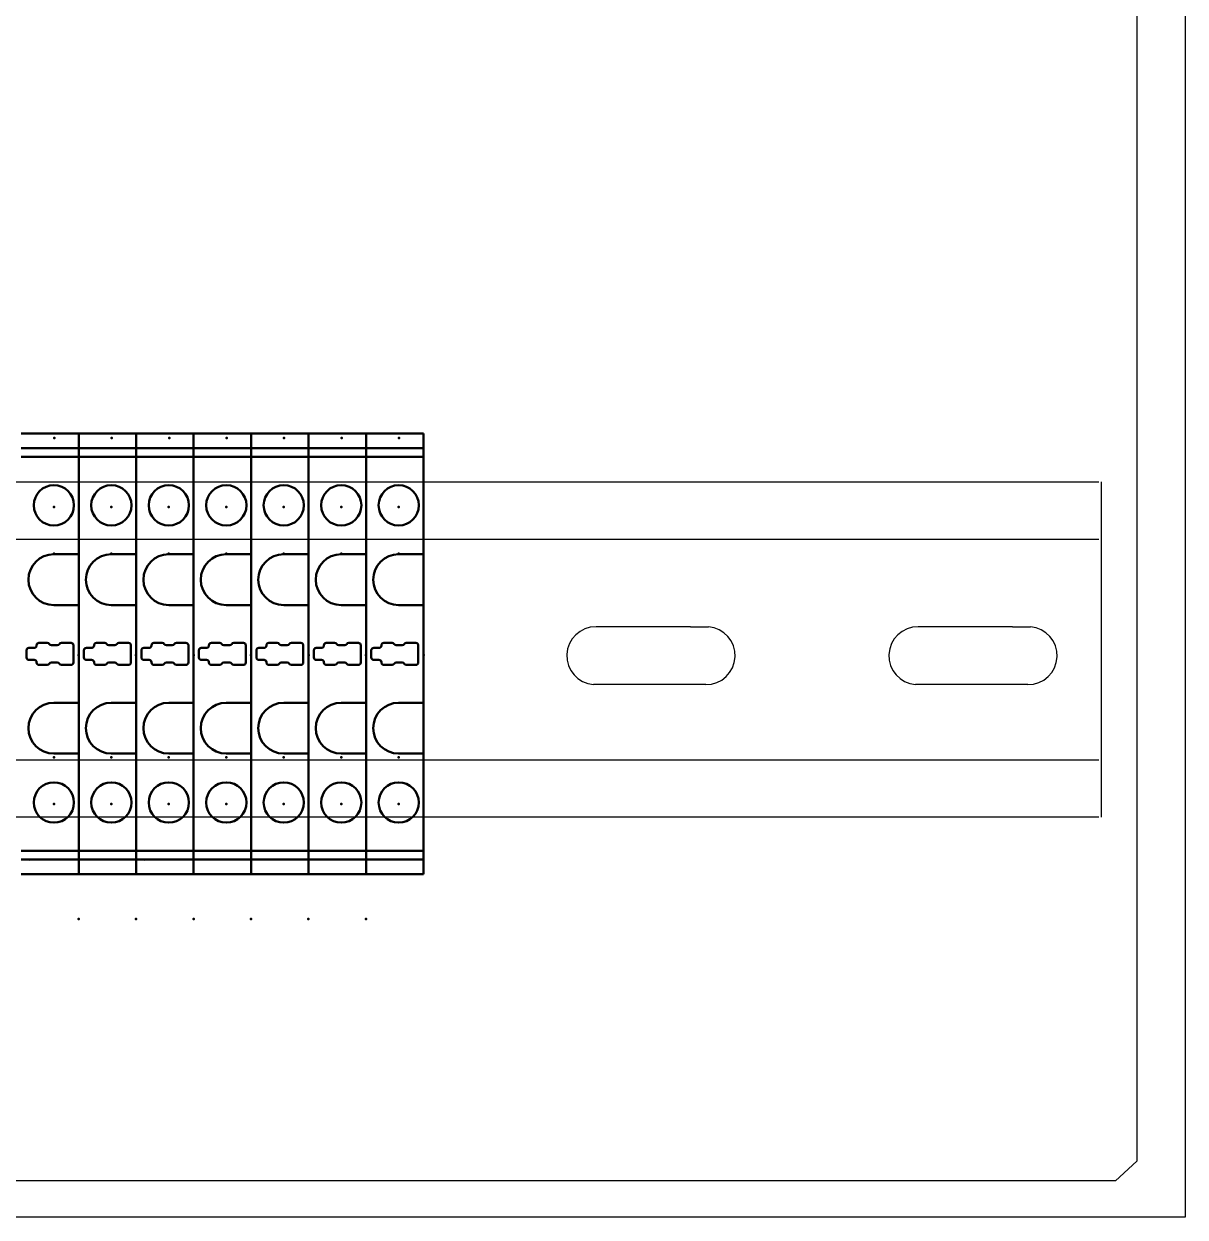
# Model space of a CAD drawing. Header units: millimetres. Extents: x -72 to 2978, y -1067 to 2817.
# Drawn here: x 182.6 to 303.8, y 1793.7 to 1918.2 of the extents above; entities that cross this region are included whole.
import ezdxf

# ---------------------------------------------------------------- set-up
doc = ezdxf.new("R2010")
doc.units = ezdxf.units.MM
doc.linetypes.add('Dashed', pattern=[2, 1, -1])
for name, color, linetype, lineweight in [('2d ConnectionPoints', 7, 'Continuous', 50), ('AM_0', 7, 'Continuous', 50), ('AM_4', 3, 'Continuous', 25), ('AM_9', 6, 'Dashed', 25)]:
    doc.layers.add(name, color=color, linetype=linetype, lineweight=lineweight)

msp = doc.modelspace()

# ---------------------------------------------------------------- linework, layer by layer
for p, q in [((303.81, 2093.68), (303.81, 1793.68)), ((303.81, 1793.68), (-5.18, 1793.68))]:
    msp.add_line(p, q)
at = {"color": 30, "true_color": 0xf8991e}
for p, q in [((298.78, 2085.94), (298.78, 1799.52)), ((298.78, 1799.52), (296.53, 1797.49)), ((296.53, 1797.49), (9.11, 1797.49))]:
    msp.add_line(p, q, dxfattribs=at)
at = {"color": 6, "linetype": 'ByBlock'}
for p, q in [((56.84, 1870.43), (294.79, 1870.43)), ((56.84, 1864.43), (294.82, 1864.43)), ((252.18, 1855.3), (242.31, 1855.3)), ((252.18, 1855.3), (254.05, 1855.3)), ((285.79, 1855.3), (275.93, 1855.3)), ((285.79, 1855.3), (287.67, 1855.3)), ((253.78, 1849.27), (242.04, 1849.27)), ((287.4, 1849.27), (275.66, 1849.27)), ((56.84, 1841.43), (294.82, 1841.43)), ((294.82, 1835.43), (56.84, 1835.43))]:
    msp.add_line(p, q, dxfattribs=at)
at = {"color": 6}
msp.add_line((295.03, 1870.43), (295.03, 1835.43), dxfattribs=at)
at = {"color": 6, "linetype": 'ByBlock'}
for centre, start, end in [((242.28, 1852.28), 89.4277, 265.4019), ((253.81, 1852.29), 269.4277, 85.4019), ((275.9, 1852.28), 89.4277, 265.4019), ((287.43, 1852.29), 269.4277, 85.4019)]:
    msp.add_arc(centre, 3.02, start, end, dxfattribs=at)
at = {"layer": '2d ConnectionPoints'}
for p in [(185.75, 1875.01), (185.75, 1875.01), (191.75, 1875.01), (191.75, 1875.01), (197.75, 1875.01), (197.75, 1875.01), (203.75, 1875.01), (203.75, 1875.01), (209.75, 1875.01), (209.75, 1875.01), (215.75, 1875.01), (215.75, 1875.01), (221.75, 1875.01), (221.75, 1875.01), (185.71, 1867.82), (185.71, 1867.82), (191.71, 1867.82), (191.71, 1867.82), (197.71, 1867.82), (197.71, 1867.82), (203.71, 1867.82), (203.71, 1867.82), (209.71, 1867.82), (209.71, 1867.82), (215.71, 1867.82), (215.71, 1867.82), (221.71, 1867.82), (221.71, 1867.82), (185.71, 1862.93), (191.71, 1862.93), (197.71, 1862.93), (203.71, 1862.93), (209.71, 1862.93), (215.71, 1862.93), (221.71, 1862.93), (188.3, 1852.34), (188.3, 1852.34), (188.3, 1852.31), (188.3, 1852.31), (194.3, 1852.34), (194.3, 1852.34), (194.3, 1852.31), (194.3, 1852.31), (200.3, 1852.34), (200.3, 1852.34), (200.3, 1852.31), (200.3, 1852.31), (206.3, 1852.34), (206.3, 1852.34), (206.3, 1852.31), (206.3, 1852.31), (212.3, 1852.34), (212.3, 1852.34), (212.3, 1852.31), (212.3, 1852.31), (218.3, 1852.34), (218.3, 1852.34), (218.3, 1852.31), (218.3, 1852.31), (224.3, 1852.34), (224.3, 1852.34), (185.71, 1841.69), (191.71, 1841.69), (197.71, 1841.69), (203.71, 1841.69), (209.71, 1841.69), (215.71, 1841.69), (221.71, 1841.69), (185.71, 1836.8), (185.71, 1836.8), (191.71, 1836.8), (191.71, 1836.8), (197.71, 1836.8), (197.71, 1836.8), (203.71, 1836.8), (203.71, 1836.8), (209.71, 1836.8), (209.71, 1836.8), (215.71, 1836.8), (215.71, 1836.8), (221.71, 1836.8), (221.71, 1836.8), (188.29, 1824.81), (194.29, 1824.81), (200.29, 1824.81), (206.29, 1824.81), (212.29, 1824.81), (218.29, 1824.81)]:
    msp.add_point(p, dxfattribs=at)
at = {"layer": 'AM_0'}
for p, q in [((188.3, 1875.47), (182.3, 1875.47)), ((188.3, 1875.47), (188.3, 1829.48)), ((194.3, 1875.47), (188.3, 1875.47)), ((188.3, 1875.47), (188.3, 1829.48)), ((194.3, 1875.47), (194.3, 1829.48)), ((200.3, 1875.47), (194.3, 1875.47)), ((194.3, 1875.47), (194.3, 1829.48)), ((200.3, 1875.47), (200.3, 1829.48)), ((206.3, 1875.47), (200.3, 1875.47)), ((200.3, 1875.47), (200.3, 1829.48)), ((206.3, 1875.47), (206.3, 1829.48)), ((212.3, 1875.47), (206.3, 1875.47)), ((206.3, 1875.47), (206.3, 1829.48)), ((212.3, 1875.47), (212.3, 1829.48)), ((218.3, 1875.47), (212.3, 1875.47)), ((212.3, 1875.47), (212.3, 1829.48)), ((218.3, 1875.47), (218.3, 1829.48)), ((224.3, 1875.47), (218.3, 1875.47)), ((218.3, 1875.47), (218.3, 1829.48)), ((224.3, 1875.47), (224.3, 1829.48)), ((188.3, 1873.93), (182.3, 1873.93)), ((194.3, 1873.93), (188.3, 1873.93)), ((200.3, 1873.93), (194.3, 1873.93)), ((206.3, 1873.93), (200.3, 1873.93)), ((212.3, 1873.93), (206.3, 1873.93)), ((218.3, 1873.93), (212.3, 1873.93)), ((224.3, 1873.93), (218.3, 1873.93)), ((188.3, 1873.05), (182.3, 1873.05)), ((194.3, 1873.05), (188.3, 1873.05)), ((200.3, 1873.05), (194.3, 1873.05)), ((206.3, 1873.05), (200.3, 1873.05)), ((212.3, 1873.05), (206.3, 1873.05)), ((218.3, 1873.05), (212.3, 1873.05)), ((224.3, 1873.05), (218.3, 1873.05)), ((188.3, 1862.87), (185.7, 1862.87)), ((194.3, 1862.87), (191.7, 1862.87)), ((200.3, 1862.87), (197.7, 1862.87)), ((206.3, 1862.87), (203.7, 1862.87)), ((212.3, 1862.87), (209.7, 1862.87)), ((218.3, 1862.87), (215.7, 1862.87)), ((224.3, 1862.87), (221.7, 1862.87)), ((188.3, 1857.57), (185.7, 1857.57)), ((194.3, 1857.57), (191.7, 1857.57)), ((200.3, 1857.57), (197.7, 1857.57)), ((206.3, 1857.57), (203.7, 1857.57)), ((212.3, 1857.57), (209.7, 1857.57)), ((218.3, 1857.57), (215.7, 1857.57)), ((224.3, 1857.57), (221.7, 1857.57)), ((183.9, 1853.37), (183.9, 1853.35)), ((185.02, 1853.62), (184.15, 1853.62)), ((186.07, 1853.37), (185.45, 1853.37)), ((187.5, 1853.62), (186.5, 1853.62)), ((187.75, 1851.57), (187.75, 1853.37)), ((189.9, 1853.37), (189.9, 1853.35)), ((191.02, 1853.62), (190.15, 1853.62)), ((192.07, 1853.37), (191.45, 1853.37)), ((193.5, 1853.62), (192.5, 1853.62)), ((193.75, 1851.57), (193.75, 1853.37)), ((195.9, 1853.37), (195.9, 1853.35)), ((197.02, 1853.62), (196.15, 1853.62)), ((198.07, 1853.37), (197.45, 1853.37)), ((199.5, 1853.62), (198.5, 1853.62)), ((199.75, 1851.57), (199.75, 1853.37)), ((201.9, 1853.37), (201.9, 1853.35)), ((203.02, 1853.62), (202.15, 1853.62)), ((204.07, 1853.37), (203.45, 1853.37)), ((205.5, 1853.62), (204.5, 1853.62)), ((205.75, 1851.57), (205.75, 1853.37)), ((207.9, 1853.37), (207.9, 1853.35)), ((209.02, 1853.62), (208.15, 1853.62)), ((210.07, 1853.37), (209.45, 1853.37)), ((211.5, 1853.62), (210.5, 1853.62)), ((211.75, 1851.57), (211.75, 1853.37)), ((213.9, 1853.37), (213.9, 1853.35)), ((215.02, 1853.62), (214.15, 1853.62)), ((216.07, 1853.37), (215.45, 1853.37)), ((217.5, 1853.62), (216.5, 1853.62)), ((217.75, 1851.57), (217.75, 1853.37)), ((219.9, 1853.37), (219.9, 1853.35)), ((221.02, 1853.62), (220.15, 1853.62)), ((222.07, 1853.37), (221.45, 1853.37)), ((223.5, 1853.62), (222.5, 1853.62)), ((223.75, 1851.57), (223.75, 1853.37)), ((182.85, 1852.1), (182.85, 1852.85)), ((183.65, 1853.1), (183.1, 1853.1)), ((188.85, 1852.1), (188.85, 1852.85)), ((189.65, 1853.1), (189.1, 1853.1)), ((194.85, 1852.1), (194.85, 1852.85)), ((195.65, 1853.1), (195.1, 1853.1)), ((200.85, 1852.1), (200.85, 1852.85)), ((201.65, 1853.1), (201.1, 1853.1)), ((206.85, 1852.1), (206.85, 1852.85)), ((207.65, 1853.1), (207.1, 1853.1)), ((212.85, 1852.1), (212.85, 1852.85)), ((213.65, 1853.1), (213.1, 1853.1)), ((218.85, 1852.1), (218.85, 1852.85)), ((219.65, 1853.1), (219.1, 1853.1)), ((183.65, 1851.85), (183.1, 1851.85)), ((183.9, 1851.57), (183.9, 1851.6)), ((185.02, 1851.32), (184.15, 1851.32)), ((186.07, 1851.57), (185.45, 1851.57)), ((187.5, 1851.32), (186.5, 1851.32)), ((189.65, 1851.85), (189.1, 1851.85)), ((189.9, 1851.57), (189.9, 1851.6)), ((191.02, 1851.32), (190.15, 1851.32)), ((192.07, 1851.57), (191.45, 1851.57)), ((193.5, 1851.32), (192.5, 1851.32)), ((195.65, 1851.85), (195.1, 1851.85)), ((195.9, 1851.57), (195.9, 1851.6)), ((197.02, 1851.32), (196.15, 1851.32)), ((198.07, 1851.57), (197.45, 1851.57)), ((199.5, 1851.32), (198.5, 1851.32)), ((201.65, 1851.85), (201.1, 1851.85)), ((201.9, 1851.57), (201.9, 1851.6)), ((203.02, 1851.32), (202.15, 1851.32)), ((204.07, 1851.57), (203.45, 1851.57)), ((205.5, 1851.32), (204.5, 1851.32)), ((207.65, 1851.85), (207.1, 1851.85)), ((207.9, 1851.57), (207.9, 1851.6)), ((209.02, 1851.32), (208.15, 1851.32)), ((210.07, 1851.57), (209.45, 1851.57)), ((211.5, 1851.32), (210.5, 1851.32)), ((213.65, 1851.85), (213.1, 1851.85)), ((213.9, 1851.57), (213.9, 1851.6)), ((215.02, 1851.32), (214.15, 1851.32)), ((216.07, 1851.57), (215.45, 1851.57)), ((217.5, 1851.32), (216.5, 1851.32)), ((219.65, 1851.85), (219.1, 1851.85)), ((219.9, 1851.57), (219.9, 1851.6)), ((221.02, 1851.32), (220.15, 1851.32)), ((222.07, 1851.57), (221.45, 1851.57)), ((223.5, 1851.32), (222.5, 1851.32)), ((188.3, 1847.37), (185.7, 1847.37)), ((194.3, 1847.37), (191.7, 1847.37)), ((200.3, 1847.37), (197.7, 1847.37)), ((206.3, 1847.37), (203.7, 1847.37)), ((212.3, 1847.37), (209.7, 1847.37)), ((218.3, 1847.37), (215.7, 1847.37)), ((224.3, 1847.37), (221.7, 1847.37)), ((188.3, 1842.07), (185.7, 1842.07)), ((194.3, 1842.07), (191.7, 1842.07)), ((200.3, 1842.07), (197.7, 1842.07)), ((206.3, 1842.07), (203.7, 1842.07)), ((212.3, 1842.07), (209.7, 1842.07)), ((218.3, 1842.07), (215.7, 1842.07)), ((224.3, 1842.07), (221.7, 1842.07)), ((182.3, 1831.9), (188.3, 1831.9)), ((182.3, 1831.02), (188.3, 1831.02)), ((188.3, 1831.9), (194.3, 1831.9)), ((188.3, 1831.02), (194.3, 1831.02)), ((194.3, 1831.9), (200.3, 1831.9)), ((194.3, 1831.02), (200.3, 1831.02)), ((200.3, 1831.9), (206.3, 1831.9)), ((200.3, 1831.02), (206.3, 1831.02)), ((206.3, 1831.9), (212.3, 1831.9)), ((206.3, 1831.02), (212.3, 1831.02)), ((212.3, 1831.9), (218.3, 1831.9)), ((212.3, 1831.02), (218.3, 1831.02)), ((218.3, 1831.9), (224.3, 1831.9)), ((218.3, 1831.02), (224.3, 1831.02)), ((182.3, 1829.48), (188.3, 1829.48)), ((188.3, 1829.48), (194.3, 1829.48)), ((194.3, 1829.48), (200.3, 1829.48)), ((200.3, 1829.48), (206.3, 1829.48)), ((206.3, 1829.48), (212.3, 1829.48)), ((212.3, 1829.48), (218.3, 1829.48)), ((218.3, 1829.48), (224.3, 1829.48))]:
    msp.add_line(p, q, dxfattribs=at)
for centre in [(185.71, 1867.98), (191.71, 1867.98), (197.71, 1867.98), (203.71, 1867.98), (209.71, 1867.98), (215.71, 1867.98), (221.71, 1867.98), (185.71, 1836.96), (191.71, 1836.96), (197.71, 1836.96), (203.71, 1836.96), (209.71, 1836.96), (215.71, 1836.96), (221.71, 1836.96)]:
    msp.add_circle(centre, 2.1, dxfattribs=at)
for centre, radius, start, end in [((185.7, 1860.22), 2.65, 90, 270), ((191.7, 1860.22), 2.65, 90, 270), ((197.7, 1860.22), 2.65, 90, 270), ((203.7, 1860.22), 2.65, 90, 270), ((209.7, 1860.22), 2.65, 90, 270), ((215.7, 1860.22), 2.65, 90, 270), ((221.7, 1860.22), 2.65, 90, 270), ((183.65, 1853.35), 0.25, 270, 0), ((184.15, 1853.37), 0.25, 90, 180), ((185.02, 1853.37), 0.25, 30, 90), ((185.45, 1853.62), 0.25, 210, 270), ((186.07, 1853.62), 0.25, 270, 330), ((186.5, 1853.37), 0.25, 90, 150), ((187.5, 1853.37), 0.25, 0, 90), ((189.65, 1853.35), 0.25, 270, 0), ((190.15, 1853.37), 0.25, 90, 180), ((191.02, 1853.37), 0.25, 30, 90), ((191.45, 1853.62), 0.25, 210, 270), ((192.07, 1853.62), 0.25, 270, 330), ((192.5, 1853.37), 0.25, 90, 150), ((193.5, 1853.37), 0.25, 0, 90), ((195.65, 1853.35), 0.25, 270, 0), ((196.15, 1853.37), 0.25, 90, 180), ((197.02, 1853.37), 0.25, 30, 90), ((197.45, 1853.62), 0.25, 210, 270), ((198.07, 1853.62), 0.25, 270, 330), ((198.5, 1853.37), 0.25, 90, 150), ((199.5, 1853.37), 0.25, 0, 90), ((201.65, 1853.35), 0.25, 270, 0), ((202.15, 1853.37), 0.25, 90, 180), ((203.02, 1853.37), 0.25, 30, 90), ((203.45, 1853.62), 0.25, 210, 270), ((204.07, 1853.62), 0.25, 270, 330), ((204.5, 1853.37), 0.25, 90, 150), ((205.5, 1853.37), 0.25, 0, 90), ((207.65, 1853.35), 0.25, 270, 0), ((208.15, 1853.37), 0.25, 90, 180), ((209.02, 1853.37), 0.25, 30, 90), ((209.45, 1853.62), 0.25, 210, 270), ((210.07, 1853.62), 0.25, 270, 330), ((210.5, 1853.37), 0.25, 90, 150), ((211.5, 1853.37), 0.25, 0, 90), ((213.65, 1853.35), 0.25, 270, 0), ((214.15, 1853.37), 0.25, 90, 180), ((215.02, 1853.37), 0.25, 30, 90), ((215.45, 1853.62), 0.25, 210, 270), ((216.07, 1853.62), 0.25, 270, 330), ((216.5, 1853.37), 0.25, 90, 150), ((217.5, 1853.37), 0.25, 0, 90), ((219.65, 1853.35), 0.25, 270, 0), ((220.15, 1853.37), 0.25, 90, 180), ((221.02, 1853.37), 0.25, 30, 90), ((221.45, 1853.62), 0.25, 210, 270), ((222.07, 1853.62), 0.25, 270, 330), ((222.5, 1853.37), 0.25, 90, 150), ((223.5, 1853.37), 0.25, 0, 90), ((183.1, 1852.85), 0.25, 90, 180), ((183.1, 1852.1), 0.25, 180, 270), ((189.1, 1852.85), 0.25, 90, 180), ((189.1, 1852.1), 0.25, 180, 270), ((195.1, 1852.85), 0.25, 90, 180), ((195.1, 1852.1), 0.25, 180, 270), ((201.1, 1852.85), 0.25, 90, 180), ((201.1, 1852.1), 0.25, 180, 270), ((207.1, 1852.85), 0.25, 90, 180), ((207.1, 1852.1), 0.25, 180, 270), ((213.1, 1852.85), 0.25, 90, 180), ((213.1, 1852.1), 0.25, 180, 270), ((219.1, 1852.85), 0.25, 90, 180), ((219.1, 1852.1), 0.25, 180, 270), ((183.65, 1851.6), 0.25, 360, 90), ((184.15, 1851.57), 0.25, 180, 270), ((185.02, 1851.57), 0.25, 270, 330), ((185.45, 1851.32), 0.25, 90, 150), ((186.07, 1851.32), 0.25, 30, 90), ((186.5, 1851.57), 0.25, 210, 270), ((187.5, 1851.57), 0.25, 270, 360), ((189.65, 1851.6), 0.25, 360, 90), ((190.15, 1851.57), 0.25, 180, 270), ((191.02, 1851.57), 0.25, 270, 330), ((191.45, 1851.32), 0.25, 90, 150), ((192.07, 1851.32), 0.25, 30, 90), ((192.5, 1851.57), 0.25, 210, 270), ((193.5, 1851.57), 0.25, 270, 360), ((195.65, 1851.6), 0.25, 360, 90), ((196.15, 1851.57), 0.25, 180, 270), ((197.02, 1851.57), 0.25, 270, 330), ((197.45, 1851.32), 0.25, 90, 150), ((198.07, 1851.32), 0.25, 30, 90), ((198.5, 1851.57), 0.25, 210, 270), ((199.5, 1851.57), 0.25, 270, 360), ((201.65, 1851.6), 0.25, 360, 90), ((202.15, 1851.57), 0.25, 180, 270), ((203.02, 1851.57), 0.25, 270, 330), ((203.45, 1851.32), 0.25, 90, 150), ((204.07, 1851.32), 0.25, 30, 90), ((204.5, 1851.57), 0.25, 210, 270), ((205.5, 1851.57), 0.25, 270, 360), ((207.65, 1851.6), 0.25, 360, 90), ((208.15, 1851.57), 0.25, 180, 270), ((209.02, 1851.57), 0.25, 270, 330), ((209.45, 1851.32), 0.25, 90, 150), ((210.07, 1851.32), 0.25, 30, 90), ((210.5, 1851.57), 0.25, 210, 270), ((211.5, 1851.57), 0.25, 270, 360), ((213.65, 1851.6), 0.25, 360, 90), ((214.15, 1851.57), 0.25, 180, 270), ((215.02, 1851.57), 0.25, 270, 330), ((215.45, 1851.32), 0.25, 90, 150), ((216.07, 1851.32), 0.25, 30, 90), ((216.5, 1851.57), 0.25, 210, 270), ((217.5, 1851.57), 0.25, 270, 360), ((219.65, 1851.6), 0.25, 360, 90), ((220.15, 1851.57), 0.25, 180, 270), ((221.02, 1851.57), 0.25, 270, 330), ((221.45, 1851.32), 0.25, 90, 150), ((222.07, 1851.32), 0.25, 30, 90), ((222.5, 1851.57), 0.25, 210, 270), ((223.5, 1851.57), 0.25, 270, 360), ((185.7, 1844.72), 2.65, 90, 270), ((191.7, 1844.72), 2.65, 90, 270), ((197.7, 1844.72), 2.65, 90, 270), ((203.7, 1844.72), 2.65, 90, 270), ((209.7, 1844.72), 2.65, 90, 270), ((215.7, 1844.72), 2.65, 90, 270), ((221.7, 1844.72), 2.65, 90, 270)]:
    msp.add_arc(centre, radius, start, end, dxfattribs=at)
at = {"layer": 'AM_4'}
for points in [[(182.87, 1830.91), (182.87, 1830.92), (182.87, 1830.93)], [(188.87, 1830.91), (188.87, 1830.92), (188.87, 1830.93)], [(194.87, 1830.91), (194.87, 1830.92), (194.87, 1830.93)], [(200.87, 1830.91), (200.87, 1830.92), (200.87, 1830.93)], [(206.87, 1830.91), (206.87, 1830.92), (206.87, 1830.93)], [(212.87, 1830.91), (212.87, 1830.92), (212.87, 1830.93)], [(218.87, 1830.91), (218.87, 1830.92), (218.87, 1830.93)]]:
    msp.add_lwpolyline(points, dxfattribs=at)
at = {"layer": 'AM_9'}
for points in [[(183.18, 1830.92), (183.19, 1830.93), (183.19, 1830.93)], [(189.18, 1830.92), (189.19, 1830.93), (189.19, 1830.93)], [(195.18, 1830.92), (195.19, 1830.93), (195.19, 1830.93)], [(201.18, 1830.92), (201.19, 1830.93), (201.19, 1830.93)], [(207.18, 1830.92), (207.19, 1830.93), (207.19, 1830.93)], [(213.18, 1830.92), (213.19, 1830.93), (213.19, 1830.93)], [(219.18, 1830.92), (219.19, 1830.93), (219.19, 1830.93)]]:
    msp.add_lwpolyline(points, dxfattribs=at)

doc.saveas('drawing.dxf')
